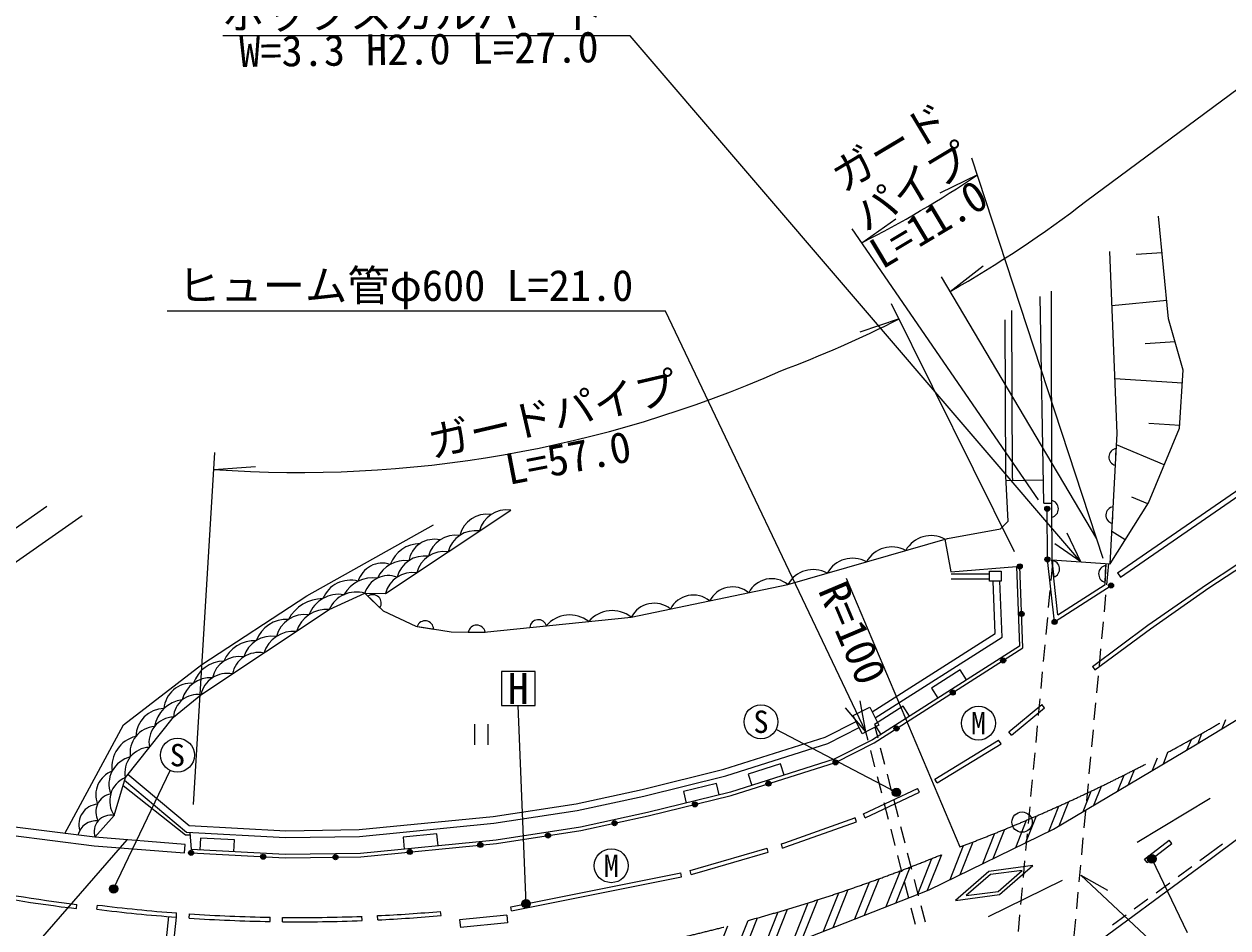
# Model space of a CAD drawing. Units: millimetres, scale not verified. Extents: x 40000 to 680000, y 20000 to 380000.
# Drawn here: x 413791 to 484809, y 263442 to 316748 of the extents above; entities that cross this region are included whole.
import ezdxf
from ezdxf.enums import TextEntityAlignment as Align

# ---------------------------------------------------------------- set-up
doc = ezdxf.new("R2010")
doc.units = ezdxf.units.MM
doc.header["$LTSCALE"] = 1000
doc.linetypes.add('CHAIN', pattern=[18.5, 12, -1.5, 3.5, -1.5])
for name, color, linetype, lineweight in [('M-BGD', 7, 'Continuous', 13), ('M-BGD-EXST', 7, 'Continuous', 13), ('M-BMK', 2, 'CHAIN', 13), ('M-BMK-SRVR', 3, 'Continuous', 13), ('M-STR-HTXT', 7, 'Continuous', 13), ('M-STR-STR1', 1, 'Continuous', 13), ('M-STR-STRC', 7, 'Continuous', 13)]:
    doc.layers.add(name, color=color, linetype=linetype, lineweight=lineweight)
doc.styles.add('ＭＳ ゴシック', font='')
doc.styles.get('ＭＳ ゴシック').set_extended_font_data('MS Gothic')

msp = doc.modelspace()

# ---------------------------------------------------------------- hatches: boundary and pattern name
at = {"layer": 'M-BGD'}
for points in [[(474004, 288167, -1), (474304, 288167, -1)], [(472379, 284761, -1), (472679, 284761, -1)], [(474011, 285177, -1), (474311, 285177, -1)], [(477764, 283636, -1), (478064, 283636, -1)], [(472484, 281962, -1), (472784, 281962, -1)], [(474432, 281487, -1), (474732, 281487, -1)], [(471401, 279215, -1), (471701, 279215, -1)], [(468427, 277318, -1), (468727, 277318, -1)], [(465108, 275201, -1), (465408, 275201, -1)], [(461515, 273202, -1), (461815, 273202, -1)], [(457558, 271950, -1), (457858, 271950, -1)], [(453219, 270727, -1), (453519, 270727, -1)], [(448479, 269620, -1), (448779, 269620, -1)], [(440557, 268333, -1), (440857, 268333, -1)], [(444548, 268893, -1), (444848, 268893, -1)], [(423491, 267869, -1), (423791, 267869, -1)], [(427749, 267639, -1), (428049, 267639, -1)], [(432021, 267616, -1), (432321, 267616, -1)], [(436395, 267924, -1), (436695, 267924, -1)]]:
    msp.add_hatch(color=256, dxfattribs=at).paths.add_polyline_path(points)
at = {"layer": 'M-STR-HTXT'}
for points in [[(465180, 271672, -1), (465326, 271194, -0.41421), (465014, 271360, -0.41421)], [(480233, 267277, -1), (480402, 267748, -0.41421), (480553, 267428, -0.41421)], [(419313, 265819, -1), (418840, 265656, -1)], [(443625, 264990, -1), (443185, 264750, -0.41421), (443285, 265090, -0.41421)]]:
    msp.add_hatch(color=256, dxfattribs=at).paths.add_polyline_path(points)

# ---------------------------------------------------------------- linework, layer by layer
at = {"layer": 'M-BGD'}
for p, q in [((480921, 303262), (479395, 303160)), ((473947, 288496), (473737, 300687)), ((474374, 301002), (474403, 288498)), ((481201, 300448), (477969, 300126)), ((481695, 298007), (479925, 297888)), ((482124, 295575), (478139, 295834)), ((481962, 293080), (480136, 293199)), ((481051, 290761), (478232, 291936)), ((478170, 290722), (478221, 291711)), ((471717, 289831), (473924, 289869)), ((478295, 284378), (486425, 289985)), ((473947, 288496), (474403, 288498)), ((474403, 288656), (474405, 287665)), ((474403, 288498), (474411, 285160)), ((480079, 288459), (479136, 288853)), ((403940, 280455), (415131, 288322)), ((477993, 287295), (478044, 288284)), ((468117, 286372), (468454, 284438)), ((478755, 286338), (477969, 286828)), ((474380, 283931), (474494, 285154)), ((474784, 281915), (474411, 285160)), ((474411, 285160), (477871, 284920)), ((474416, 285118), (474529, 284133)), ((477558, 283703), (477621, 284938)), ((477564, 283826), (477615, 284815)), ((477671, 283680), (477787, 284926)), ((468454, 284438), (472329, 284754)), ((468490, 284327), (470740, 284327)), ((478295, 284378), (478465, 284131)), ((468490, 284027), (470740, 284027)), ((474582, 281487), (477914, 283636)), ((474784, 281915), (477558, 283703)), ((434071, 283005), (434784, 282318)), ((474231, 282338), (474324, 283333)), ((477522, 282087), (477615, 283083)), ((443624, 281161), (444610, 281262)), ((474082, 280745), (474175, 281740)), ((477373, 280494), (477466, 281490)), ((436972, 281224), (437950, 281066)), ((439998, 280893), (440989, 280888)), ((473934, 279152), (474027, 280147)), ((477225, 278901), (477318, 279897)), ((469013, 278664), (467327, 277589)), ((469390, 278074), (469013, 278664)), ((473785, 277559), (473878, 278554)), ((477076, 277308), (477169, 278304)), ((467327, 277589), (467704, 276998)), ((465641, 276513), (463955, 275437)), ((466018, 275923), (465641, 276513)), ((473636, 275965), (473729, 276961)), ((476927, 275715), (477020, 276711)), ((440358, 275449), (440358, 274249)), ((441158, 275449), (441158, 274249)), ((463589, 274492), (463457, 275006)), ((463955, 275437), (464332, 274847)), ((464173, 274631), (464005, 275285)), ((473487, 274372), (473580, 275368)), ((476778, 274122), (476871, 275118)), ((463987, 272942), (463738, 273911)), ((464571, 273082), (464322, 274050)), ((473338, 272779), (473431, 273775)), ((476629, 272529), (476722, 273525)), ((458413, 273117), (456506, 272513)), ((458624, 272449), (458413, 273117)), ((456506, 272513), (456717, 271846)), ((464385, 271392), (464137, 272361)), ((464969, 271532), (464720, 272500)), ((473190, 271186), (473283, 272182)), ((419629, 271835), (423323, 268938)), ((454631, 271965), (452689, 271486)), ((452689, 271486), (452856, 270806)), ((454798, 271285), (454631, 271965)), ((476481, 270936), (476574, 271932)), ((464784, 269843), (464535, 270811)), ((465367, 269982), (465118, 270951)), ((473041, 269593), (473134, 270589)), ((476332, 269343), (476425, 270338)), ((465182, 268293), (464933, 269262)), ((465765, 268433), (465517, 269401)), ((423323, 268938), (423581, 268924)), ((423569, 269075), (423651, 268069)), ((424201, 268740), (424163, 268041)), ((426198, 268632), (424201, 268740)), ((426160, 267933), (426198, 268632)), ((438145, 268986), (436154, 268790)), ((436154, 268790), (436223, 268093)), ((438213, 268289), (438145, 268986)), ((472892, 268000), (472985, 268996)), ((476183, 267750), (476276, 268745)), ((466164, 266883), (465915, 267851)), ((483153, 267413), (483743, 267847)), ((483743, 267847), (484480, 268397)), ((465580, 266743), (465331, 267712)), ((472743, 266407), (472836, 267403)), ((476034, 266157), (476127, 267152)), ((481864, 266465), (482670, 267058)), ((465978, 265194), (465729, 266162)), ((466562, 265333), (466313, 266302)), ((472595, 264814), (472688, 265810)), ((480575, 265518), (481381, 266110)), ((475886, 264564), (475979, 265559)), ((479286, 264570), (480092, 265162)), ((466376, 263644), (466127, 264613)), ((466960, 263784), (466711, 264752)), ((472446, 263221), (472539, 264217)), ((477997, 263622), (478803, 264214)), ((475737, 262971), (475830, 263966))]:
    msp.add_line(p, q, dxfattribs=at)
for points in [[(477871, 284920), (480117, 288521), (481951, 292919), (482173, 296329), (481309, 299360), (480705, 305423)], [(477871, 284920), (478266, 292599), (477843, 303328)], [(478465, 284131), (486591, 289734), (491597, 292885), (498244, 296845), (502552, 299342), (504645, 300443)], [(472117, 289838), (472103, 290091), (472068, 299861)], [(471397, 286980), (471851, 287431), (471703, 290079), (471670, 299301)], [(475751, 261596), (483921, 267606), (506394, 284379), (522112, 296261)], [(397527, 273557), (401450, 276740), (417209, 287773)], [(417970, 268787), (419110, 270073), (419771, 272318), (422607, 275876), (424228, 277186), (431785, 282219), (433889, 283180), (435108, 283163), (442499, 288083)], [(474582, 281487), (474161, 285177), (474154, 288167)], [(416187, 269015), (418713, 273676), (419654, 275427), (424276, 278982), (430470, 283019), (437950, 287224)], [(433889, 283180), (434966, 282143), (436905, 281235), (438986, 280899), (440932, 280888), (449609, 281769), (458846, 283693), (468275, 286417), (471397, 286980)], [(472329, 284754), (472505, 280062), (463844, 274536), (461588, 273388), (455457, 271447), (450570, 270243), (446607, 269389), (441635, 268626), (433636, 267839), (429196, 267769), (423651, 268069)], [(463943, 274362), (472709, 279955), (472529, 284761)], [(463821, 276182), (471076, 280811), (470961, 283886)], [(464003, 275824), (471484, 280597), (471361, 283886)], [(419920, 272505), (423536, 269477), (429223, 269169), (433557, 269238), (441461, 270015), (446353, 270766), (450255, 271607), (455078, 272796), (461056, 274688), (462875, 275614)], [(419722, 272149), (423381, 269085), (429215, 268769), (433580, 268838), (441510, 269618), (446425, 270372), (450345, 271217), (455186, 272410), (461208, 274316), (463057, 275257)], [(423641, 267869), (429192, 267569), (433648, 267639), (441660, 268427), (446643, 269192), (450615, 270048), (455511, 271254), (461665, 273202), (463943, 274362)]]:
    msp.add_lwpolyline(points, dxfattribs=at)
for points in [[(471440, 283886), (470740, 283886), (470740, 284486), (471440, 284486)], [(464221, 275395), (463241, 274896), (462696, 275965), (463677, 276464)]]:
    msp.add_lwpolyline(points, close=True, dxfattribs=at)
for centre in [(474154, 288167), (472529, 284761), (474161, 285177), (477914, 283636), (472634, 281962), (474582, 281487), (471551, 279215), (468577, 277318), (465258, 275201), (461665, 273202), (457708, 271950), (453369, 270727), (448629, 269620), (440707, 268333), (444698, 268893), (423641, 267869), (427899, 267639), (432171, 267616), (436545, 267924)]:
    msp.add_circle(centre, 150, dxfattribs=at)
for centre, radius, start, end in [((478293, 291212), 505, 98.22074, 255.87893), ((474306, 288160), 505, 281.30373, 78.96192), ((441102, 286175), 1663, 81.80089, 165.5112), ((442261, 286437), 1663, 81.80089, 165.5112), ((478116, 287785), 505, 98.22074, 255.87893), ((438002, 284824), 1541, 77.59593, 169.71616), ((439255, 284945), 1663, 81.80089, 165.5112), ((440414, 285207), 1663, 81.80089, 165.5112), ((467295, 284872), 1710, 61.26629, 150.96393), ((437157, 284226), 1882, 90.27507, 159.53601), ((438566, 283977), 1663, 81.80089, 165.5112), ((464977, 284202), 1710, 61.26629, 150.96393), ((434935, 283450), 1505, 72.26183, 163.02414), ((436272, 283311), 1801, 83.19692, 155.19056), ((437407, 283715), 1663, 81.80089, 165.5112), ((462659, 283533), 1710, 61.26629, 150.96393), ((474375, 284614), 505, 287.73301, 85.3912), ((477687, 284315), 505, 98.22074, 255.87893), ((434351, 282150), 1938, 81.50415, 150.90395), ((435291, 282756), 1465, 69.81687, 163.20855), ((436719, 282747), 1663, 81.80089, 165.5112), ((460342, 282863), 1710, 61.26629, 150.96393), ((433036, 282204), 1746, 74.73837, 157.82115), ((455578, 282034), 1519, 50.8439, 152.68836), ((457887, 282515), 1519, 50.8439, 152.68836), ((431443, 280531), 2333, 90.59928, 151.70337), ((432361, 281228), 1888, 80.97524, 158.94414), ((433390, 281488), 1764, 73.54964, 155.50877), ((434360, 282591), 505, 327.259, 124.91719), ((453269, 281553), 1519, 50.8439, 152.68836), ((431649, 280330), 1894, 85.90742, 161.41913), ((448488, 280341), 1816, 51.87487, 139.71875), ((450959, 281072), 1519, 50.8439, 152.68836), ((429287, 279720), 1919, 86.95236, 159.78781), ((430344, 280202), 1723, 81.46143, 165.80858), ((437446, 281049), 505, 1.98256, 159.64075), ((440493, 280793), 505, 10.85881, 168.517), ((444127, 281114), 505, 16.96771, 174.6259), ((445982, 280086), 1816, 51.87487, 139.71875), ((428401, 278922), 1724, 80.91606, 163.18254), ((429712, 279065), 1874, 85.64298, 161.68356), ((427426, 278366), 2018, 88.30728, 156.36183), ((425608, 277238), 1937, 90.92208, 161.13813), ((426471, 277834), 1612, 80.00067, 167.32588), ((427622, 278113), 1572, 78.60246, 168.72409), ((425770, 276879), 1572, 78.60246, 168.72409), ((423650, 276257), 1612, 85.55721, 175.74743), ((424779, 276488), 1704, 85.98675, 166.22171), ((424003, 275806), 1398, 80.76059, 177.15151), ((422088, 274664), 1714, 91.52758, 177.59823), ((423364, 275001), 1908, 97.22778, 170.46961), ((422644, 274392), 1484, 91.42437, 191.46406), ((421591, 273768), 1553, 93.9796, 188.90882), ((420825, 272939), 1852, 104.01462, 187.54832), ((420449, 271923), 1652, 103.74002, 200.43022), ((421217, 272602), 1484, 91.42437, 191.46406), ((419531, 271286), 1511, 111.00744, 201.06081), ((420335, 270927), 1494, 112.52959, 214.89568), ((419090, 270297), 1066, 100.18324, 210.31388), ((418224, 269548), 1200, 94.92357, 197.10863), ((418912, 269100), 992, 78.48001, 198.39696), ((418058, 268634), 1130, 84.38559, 165.55504)]:
    msp.add_arc(centre, radius, start, end, dxfattribs=at)
at = {"layer": 'M-BGD-EXST'}
for centre in [(470095, 275520), (448431, 267110)]:
    msp.add_circle(centre, 1000, dxfattribs=at)
at = {"layer": 'M-BMK'}
for centre, start, end in [((433808, 361822), 290.60097, 307.56439), ((430007, 360303), 253.57623, 292.94636)]:
    msp.add_arc(centre, 100000, start, end, dxfattribs=at)
at = {"layer": 'M-BMK-SRVR'}
msp.add_circle((472663, 269679), 600, dxfattribs=at)
at = {"layer": 'M-STR-HTXT'}
for p, q in [((476483, 306335), (514895, 334822)), ((449549, 316047), (425509, 316047)), ((476141, 285040), (449549, 316047)), ((477453, 285230), (469704, 308836)), ((470028, 307849), (467818, 306780)), ((473637, 288680), (462634, 304681)), ((463206, 303850), (465218, 305255)), ((477083, 286388), (467919, 301843)), ((468429, 300983), (470371, 302484)), ((451636, 299819), (422226, 299819)), ((463457, 275006), (451636, 299819)), ((472223, 285626), (464968, 300258)), ((465412, 299363), (463087, 298574)), ((423787, 270730), (425054, 291485)), ((424993, 290487), (427442, 290658)), ((476141, 285040), (475333, 286719)), ((476141, 285040), (474604, 286094)), ((462294, 284068), (468994, 268216)), ((443405, 264870), (442946, 276561)), ((463457, 275006), (462250, 276424)), ((463457, 275006), (463116, 276837)), ((465253, 271433), (458150, 275138)), ((419076, 265738), (422408, 272729)), ((480317, 267512), (482407, 263179)), ((476133, 266561), (510941, 233910)), ((476133, 266561), (477700, 265666))]:
    msp.add_line(p, q, dxfattribs=at)
for centre in [(465253, 271433), (480317, 267512), (419076, 265738), (443405, 264870)]:
    msp.add_circle(centre, 250, dxfattribs=at)
for centre, radius, start, end in [((433808, 361822), 65000, 296.88962, 303.86515), ((433808, 361822), 70000, 299.64233, 307.56439), ((433808, 361822), 70000, 290.60097, 296.83963), ((430040, 360592), 70286, 265.88234, 293.8304)]:
    msp.add_arc(centre, radius, start, end, dxfattribs=at)
at = {"layer": 'M-STR-STR1'}
msp.add_line((405279, 251903), (419870, 268636), dxfattribs=at)
msp.add_lwpolyline([(391658, 275210), (393843, 274276), (397904, 272901), (405599, 270580), (409559, 269609), (413015, 268917), (417918, 268290), (423261, 267864), (423301, 268363), (417970, 268787), (413096, 269411), (409667, 270098), (405731, 271062), (398056, 273378), (394022, 274744), (391854, 275670)], dxfattribs=at)
at = {"layer": 'M-STR-STRC'}
for p, q in [((476812, 278858), (476961, 278657)), ((471884, 275006), (473824, 276621)), ((472043, 274814), (473984, 276428)), ((473984, 276428), (473824, 276621)), ((484471, 275203), (484682, 275730)), ((472043, 274814), (471884, 275006)), ((483050, 274344), (483279, 274916)), ((467525, 272220), (471284, 274507)), ((467655, 272007), (471430, 274303)), ((471430, 274303), (471284, 274507)), ((482413, 273964), (482653, 274563)), ((480365, 272746), (480656, 273474)), ((481000, 273124), (481272, 273804)), ((478951, 271907), (479295, 272766)), ((467655, 272007), (467525, 272220)), ((478316, 271529), (478687, 272458)), ((463301, 270169), (466499, 271666)), ((463407, 269943), (466605, 271440)), ((466605, 271440), (466499, 271666)), ((476267, 270311), (476746, 271509)), ((476902, 270689), (477346, 271797)), ((474234, 269134), (474829, 270623)), ((474854, 269472), (475422, 270892)), ((479448, 268492), (483769, 271086)), ((462905, 269708), (462820, 269943)), ((463407, 269943), (463301, 270169)), ((472896, 268482), (473521, 270046)), ((470956, 267537), (471644, 269256)), ((472294, 268189), (472936, 269795)), ((469016, 266592), (469787, 268518)), ((470354, 267244), (471065, 269021)), ((479896, 267504), (481352, 268618)), ((481504, 268419), (481352, 268618)), ((457694, 267909), (457624, 268149)), ((458535, 268154), (458465, 268394)), ((467081, 265659), (467926, 267772)), ((468414, 266299), (469215, 268300)), ((480047, 267306), (481504, 268419)), ((465228, 264931), (466068, 267032)), ((466506, 265433), (467347, 267537)), ((480047, 267306), (479896, 267504)), ((442500, 264689), (452530, 266698)), ((442549, 264444), (452580, 266453)), ((452580, 266453), (452530, 266698)), ((453143, 266595), (453080, 266837)), ((463375, 264203), (464231, 266342)), ((464653, 264705), (465496, 266813)), ((461522, 263475), (462412, 265699)), ((462800, 263977), (463664, 266138)), ((470683, 264111), (475050, 266260)), ((459093, 262521), (460055, 264925)), ((459669, 262747), (460611, 265101)), ((460946, 263249), (461851, 265509)), ((416875, 264581), (416905, 264829)), ((418088, 264542), (418119, 264790)), ((422774, 264075), (422792, 264324)), ((423535, 264021), (423552, 264270)), ((438387, 264168), (438365, 264417)), ((442274, 264189), (439487, 263914)), ((442274, 264189), (442318, 263741)), ((442549, 264444), (442500, 264689)), ((457240, 261793), (458276, 264382)), ((457815, 262019), (458827, 264546)), ((421968, 260627), (422325, 264110)), ((422417, 260592), (422774, 264075)), ((428309, 263818), (428313, 264068)), ((429041, 263808), (429044, 264058)), ((433731, 263875), (433722, 264125)), ((434655, 263915), (434643, 264165)), ((439487, 263914), (439532, 263466)), ((442318, 263741), (439532, 263466)), ((454178, 260735), (455307, 263557)), ((455401, 261101), (456514, 263880)), ((455962, 261291), (457059, 264032))]:
    msp.add_line(p, q, dxfattribs=at)
for points in [[(476812, 278858), (480087, 281293), (483540, 283703), (487116, 286048), (490769, 288416), (494302, 290603), (503199, 295857), (503304, 295913)], [(476961, 278657), (480233, 281090), (483680, 283496), (487252, 285839), (490903, 288205), (494431, 290389), (503323, 295639), (503423, 295694)], [(439407, 260746), (436730, 258829), (434952, 257179), (434964, 256862), (439574, 257227), (446969, 258583), (455715, 261194), (467178, 265697), (474517, 269272), (482888, 274246), (488561, 277675), (493814, 281551), (494568, 282398)], [(458465, 268394), (458661, 268452), (462809, 269939), (462820, 269944)], [(458535, 268154), (458738, 268214), (462905, 269708)], [(453080, 266837), (453564, 266962), (457624, 268149)], [(453143, 266595), (453630, 266721), (457694, 267909)]]:
    msp.add_lwpolyline(points, dxfattribs=at)
for points in [[(441946, 276561), (443946, 276561), (443946, 278561), (441946, 278561)], [(470712, 266771), (468740, 265061), (471328, 265404), (473299, 267114)], [(470794, 266589), (469375, 265347), (471246, 265586), (472665, 266828)]]:
    msp.add_lwpolyline(points, close=True, dxfattribs=at)
for centre in [(457263, 275600), (422838, 273632)]:
    msp.add_circle(centre, 1000, dxfattribs=at)
for centre, radius, start, end in [((426912, 348135), 83905, 253.2536, 263.14986), ((426912, 348135), 84155, 253.2547, 263.14986), ((430007, 360303), 96500, 262.9052, 265.7014), ((430007, 360303), 96250, 262.9052, 265.7014), ((430007, 360303), 96250, 266.15465, 268.99202), ((430007, 360303), 96250, 272.76109, 274.98194), ((430007, 360303), 96500, 266.15465, 268.99202), ((430007, 360303), 96500, 269.42685, 272.21202), ((430007, 360303), 96250, 269.42685, 272.21202), ((430007, 360303), 96500, 272.76109, 274.98194)]:
    msp.add_arc(centre, radius, start, end, dxfattribs=at)

# ---------------------------------------------------------------- texts
at = {"layer": 'M-BGD-EXST', "style": 'ＭＳ ゴシック'}
for p in [(470095, 275520), (448431, 267110)]:
    msp.add_text('M', height=1320, dxfattribs=at).set_placement(p, align=Align.MIDDLE_CENTER)
at = {"layer": 'M-STR-HTXT', "style": 'ＭＳ ゴシック'}
for s, p in [('ボックスカルバート', (448009, 315932)), ('ヒューム管φ600 L=21.0', (449726, 299868))]:
    msp.add_text(s, height=1833, dxfattribs=at).set_placement(p, align=Align.BOTTOM_RIGHT)
msp.add_text('W=3.3 H2.0 L=27.0', height=1833, rotation=0.76, dxfattribs=at).set_placement((447670, 316330), align=Align.TOP_RIGHT)
for s, rotation, p in [('ガード', 30.879, (465607, 308243)), ('パイプ', 30.879, (466933, 305895)), ('ガードパイプ', 13.07, (445289, 292312))]:
    msp.add_text(s, height=1833, rotation=rotation, dxfattribs=at).set_placement(p, align=Align.BOTTOM_CENTER)
for s, rotation, p in [('L=11.0', 30.879, (466678, 305745)), ('L=57.0', 10.923, (445713, 292075))]:
    msp.add_text(s, height=1833, rotation=rotation, dxfattribs=at).set_placement(p, align=Align.TOP_CENTER)
msp.add_text('R=100', height=1833, rotation=292.91, dxfattribs=at).set_placement((462294, 284068), align=Align.TOP_LEFT)
at = {"layer": 'M-STR-STRC', "style": 'ＭＳ ゴシック'}
for s, height, p in [('H', 1833, (442946, 277561)), ('S', 1320, (457263, 275600)), ('S', 1320, (422838, 273632))]:
    msp.add_text(s, height=height, dxfattribs=at).set_placement(p, align=Align.MIDDLE_CENTER)

doc.saveas('drawing.dxf')
